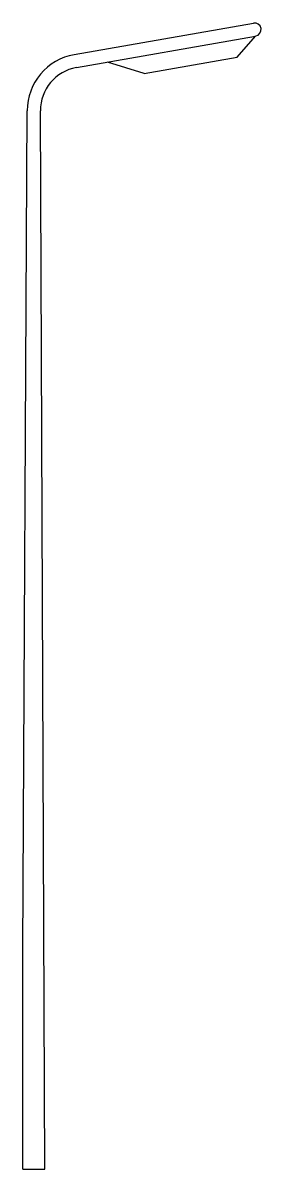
# Model space of a CAD drawing. Header units: metres. Extents: x -0.05 to 1.04, y 0 to 5.23.
import ezdxf

# ---------------------------------------------------------------- set-up
doc = ezdxf.new("R2010")
doc.units = ezdxf.units.M

msp = doc.modelspace()

# ---------------------------------------------------------------- linework, layer by layer
for p, q in [((0.1842, 5.088), (1.0042, 5.232)), ((0.1952, 5.029), (1.0142, 5.173)), ((0.9302, 5.077), (1.0142, 5.173)), ((0.5042, 5.002), (0.9302, 5.077)), ((0.5042, 5.002), (0.3372, 5.054)), ((-0.05, 1), (-0.0298, 4.832)), ((0.05, 0), (0.0302, 4.832)), ((-0.05, 0), (-0.05, 1)), ((-0.05, 0), (0.05, 0))]:
    msp.add_line(p, q)
for centre, radius, start, end in [((1.0093, 5.2028), 0.03, 280, 100), ((0.2298, 4.8318), 0.26, 100, 180), ((0.2298, 4.8318), 0.2, 100, 180)]:
    msp.add_arc(centre, radius, start, end)

doc.saveas('drawing.dxf')
